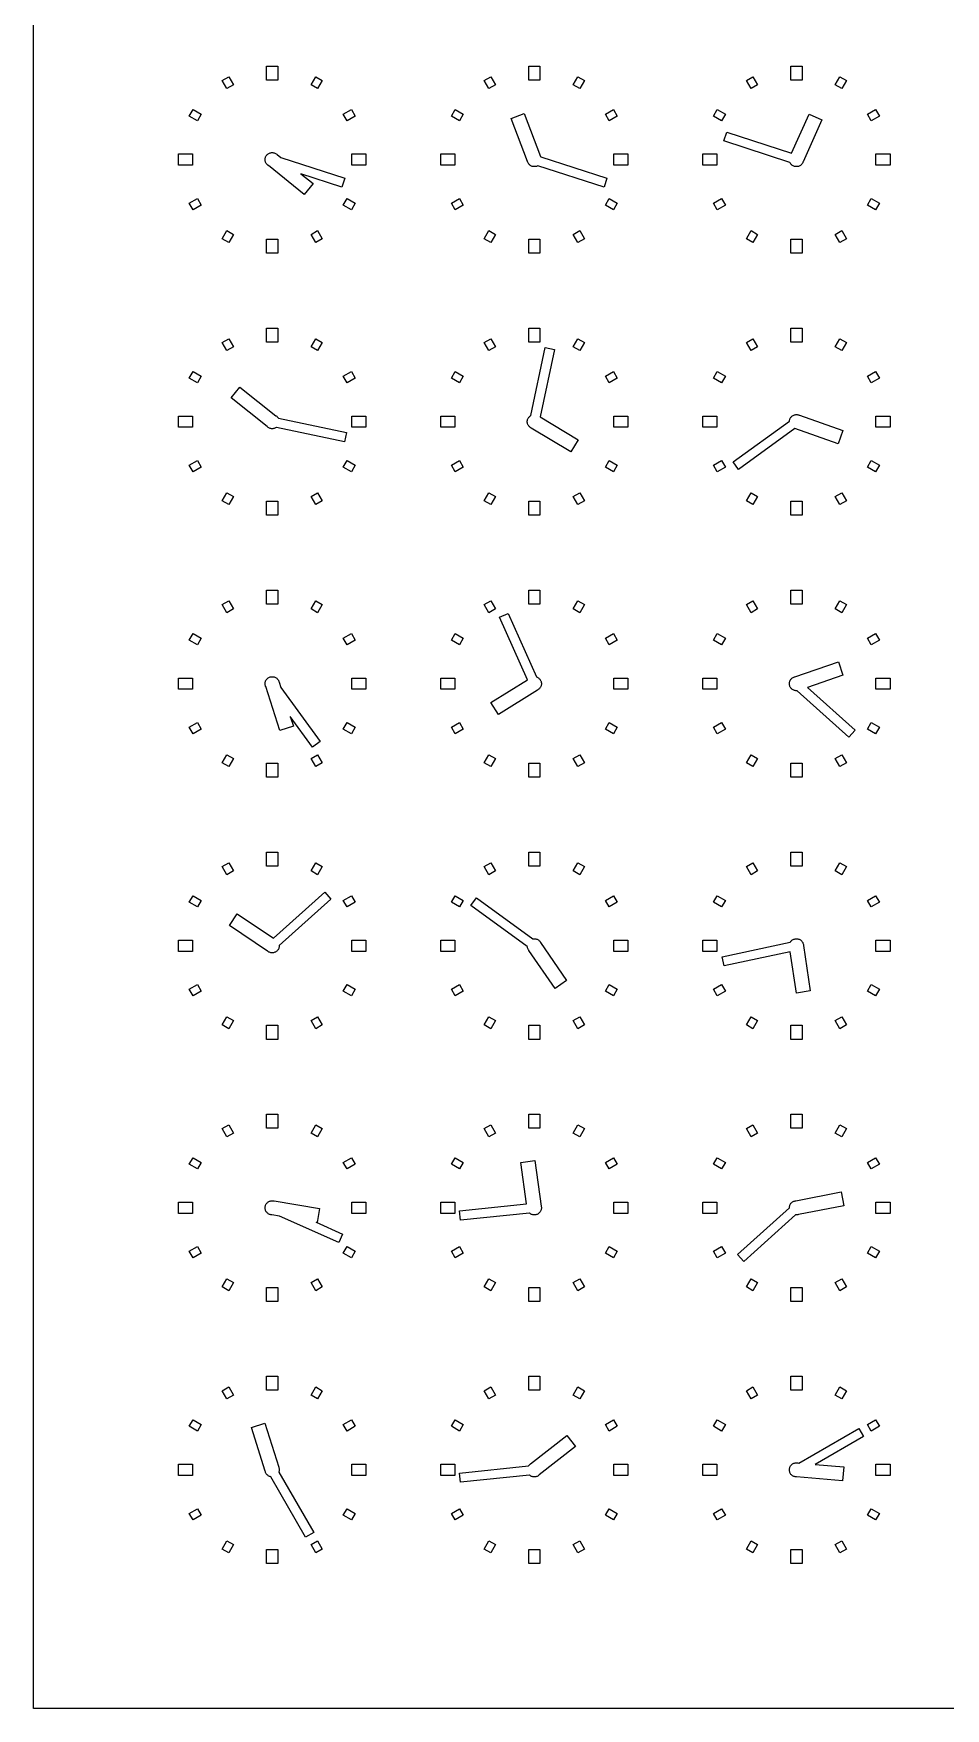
# Model space of a CAD drawing. Header units: millimetres. Extents: x -8 to 856, y -8 to 688.
# Drawn here: x -7.5 to 89.9, y -7.5 to 171.5 of the extents above; entities that cross this region are included whole.
import ezdxf

# ---------------------------------------------------------------- set-up
doc = ezdxf.new("R2010")
doc.units = ezdxf.units.MM

msp = doc.modelspace()

# ---------------------------------------------------------------- linework, layer by layer
for points in [[(-7.5, -7.5), (-7.5, 687.5), (855.5, 687.5), (855.5, -7.5)], [(13.85, 165.99), (13.15, 165.59), (12.65, 166.46), (13.35, 166.86), (13.85, 165.99)], [(18.6, 166.5), (17.4, 166.5), (17.4, 168), (18.6, 168), (18.6, 166.5)], [(22.85, 165.59), (22.15, 165.99), (22.65, 166.86), (23.35, 166.46), (22.85, 165.59)], [(41.85, 165.99), (41.15, 165.59), (40.65, 166.46), (41.35, 166.86), (41.85, 165.99)], [(46.6, 166.5), (45.4, 166.5), (45.4, 168), (46.6, 168), (46.6, 166.5)], [(50.85, 165.59), (50.15, 165.99), (50.65, 166.86), (51.35, 166.46), (50.85, 165.59)], [(69.85, 165.99), (69.15, 165.59), (68.65, 166.46), (69.35, 166.86), (69.85, 165.99)], [(74.6, 166.5), (73.4, 166.5), (73.4, 168), (74.6, 168), (74.6, 166.5)], [(78.85, 165.59), (78.15, 165.99), (78.65, 166.86), (79.35, 166.46), (78.85, 165.59)], [(10.41, 162.85), (10.01, 162.15), (9.14, 162.65), (9.54, 163.35), (10.41, 162.85)], [(25.99, 162.15), (25.59, 162.85), (26.46, 163.35), (26.86, 162.65), (25.99, 162.15)], [(38.41, 162.85), (38.01, 162.15), (37.14, 162.65), (37.54, 163.35), (38.41, 162.85)], [(46.36, 157.33), (46.29, 157.3), (46.22, 157.28), (46.15, 157.26), (46.07, 157.25), (46, 157.25), (45.93, 157.25), (45.85, 157.26), (45.78, 157.28), (45.71, 157.3), (45.64, 157.33), (45.58, 157.37), (45.52, 157.42), (45.47, 157.47), (45.42, 157.52), (45.37, 157.58), (45.33, 157.64), (45.3, 157.71), (45.28, 157.78), (45.27, 157.81), (43.51, 162.4), (44.91, 162.94), (46.67, 158.35), (46.69, 158.3), (53.76, 156), (53.45, 155.05), (46.38, 157.35), (46.36, 157.33)], [(53.99, 162.15), (53.59, 162.85), (54.46, 163.35), (54.86, 162.65), (53.99, 162.15)], [(66.41, 162.85), (66.01, 162.15), (65.14, 162.65), (65.54, 163.35), (66.41, 162.85)], [(74.7, 157.71), (74.67, 157.64), (74.63, 157.58), (74.58, 157.52), (74.53, 157.47), (74.48, 157.42), (74.42, 157.37), (74.36, 157.33), (74.29, 157.3), (74.22, 157.28), (74.15, 157.26), (74.07, 157.25), (74, 157.25), (73.93, 157.25), (73.85, 157.26), (73.78, 157.28), (73.71, 157.3), (73.64, 157.33), (73.58, 157.37), (73.52, 157.42), (73.47, 157.47), (73.42, 157.52), (73.37, 157.58), (73.33, 157.64), (73.31, 157.7), (66.24, 160), (66.55, 160.95), (73.49, 158.69), (75.35, 162.87), (76.72, 162.26), (74.72, 157.77), (74.7, 157.71)], [(81.99, 162.15), (81.59, 162.85), (82.46, 163.35), (82.86, 162.65), (81.99, 162.15)], [(9.5, 158.6), (9.5, 157.4), (8, 157.4), (8, 158.6), (9.5, 158.6)], [(17.58, 157.37), (17.52, 157.42), (17.47, 157.47), (17.42, 157.52), (17.37, 157.58), (17.33, 157.64), (17.3, 157.71), (17.28, 157.78), (17.26, 157.85), (17.25, 157.93), (17.25, 158), (17.25, 158.07), (17.26, 158.15), (17.28, 158.22), (17.3, 158.29), (17.33, 158.36), (17.37, 158.42), (17.42, 158.48), (17.47, 158.53), (17.52, 158.58), (17.58, 158.63), (17.64, 158.67), (17.71, 158.7), (17.78, 158.72), (17.85, 158.74), (17.93, 158.75), (18, 158.75), (18.07, 158.75), (18.15, 158.74), (18.22, 158.72), (18.29, 158.7), (18.36, 158.67), (18.42, 158.63), (18.48, 158.58), (18.53, 158.53), (18.54, 158.53), (18.91, 158.23), (25.76, 156), (25.45, 155.05), (21.07, 156.48), (22.36, 155.44), (21.41, 154.27), (17.59, 157.37), (17.58, 157.37)], [(26.5, 157.4), (26.5, 158.6), (28, 158.6), (28, 157.4), (26.5, 157.4)], [(37.5, 158.6), (37.5, 157.4), (36, 157.4), (36, 158.6), (37.5, 158.6)], [(54.5, 157.4), (54.5, 158.6), (56, 158.6), (56, 157.4), (54.5, 157.4)], [(65.5, 158.6), (65.5, 157.4), (64, 157.4), (64, 158.6), (65.5, 158.6)], [(82.5, 157.4), (82.5, 158.6), (84, 158.6), (84, 157.4), (82.5, 157.4)], [(10.01, 153.85), (10.41, 153.15), (9.54, 152.65), (9.14, 153.35), (10.01, 153.85)], [(25.59, 153.15), (25.99, 153.85), (26.86, 153.35), (26.46, 152.65), (25.59, 153.15)], [(38.01, 153.85), (38.41, 153.15), (37.54, 152.65), (37.14, 153.35), (38.01, 153.85)], [(53.59, 153.15), (53.99, 153.85), (54.86, 153.35), (54.46, 152.65), (53.59, 153.15)], [(66.01, 153.85), (66.41, 153.15), (65.54, 152.65), (65.14, 153.35), (66.01, 153.85)], [(81.59, 153.15), (81.99, 153.85), (82.86, 153.35), (82.46, 152.65), (81.59, 153.15)], [(13.15, 150.41), (13.85, 150.01), (13.35, 149.14), (12.65, 149.54), (13.15, 150.41)], [(22.15, 150.01), (22.85, 150.41), (23.35, 149.54), (22.65, 149.14), (22.15, 150.01)], [(40.65, 149.54), (41.15, 150.41), (41.85, 150.01), (41.35, 149.14), (40.65, 149.54)], [(50.15, 150.01), (50.85, 150.41), (51.35, 149.54), (50.65, 149.14), (50.15, 150.01)], [(68.65, 149.54), (69.15, 150.41), (69.85, 150.01), (69.35, 149.14), (68.65, 149.54)], [(78.15, 150.01), (78.85, 150.41), (79.35, 149.54), (78.65, 149.14), (78.15, 150.01)], [(17.4, 148), (17.4, 149.5), (18.6, 149.5), (18.6, 148), (17.4, 148)], [(45.4, 149.5), (46.6, 149.5), (46.6, 148), (45.4, 148), (45.4, 149.5)], [(73.4, 149.5), (74.6, 149.5), (74.6, 148), (73.4, 148), (73.4, 149.5)], [(18.6, 138.5), (17.4, 138.5), (17.4, 140), (18.6, 140), (18.6, 138.5)], [(46.6, 138.5), (45.4, 138.5), (45.4, 140), (46.6, 140), (46.6, 138.5)], [(74.6, 138.5), (73.4, 138.5), (73.4, 140), (74.6, 140), (74.6, 138.5)], [(13.85, 137.99), (13.15, 137.59), (12.65, 138.46), (13.35, 138.86), (13.85, 137.99)], [(22.85, 137.59), (22.15, 137.99), (22.65, 138.86), (23.35, 138.46), (22.85, 137.59)], [(41.85, 137.99), (41.15, 137.59), (40.65, 138.46), (41.35, 138.86), (41.85, 137.99)], [(45.64, 129.33), (45.58, 129.37), (45.52, 129.42), (45.47, 129.47), (45.42, 129.52), (45.37, 129.58), (45.33, 129.64), (45.3, 129.71), (45.28, 129.78), (45.26, 129.85), (45.25, 129.93), (45.24, 130), (45.25, 130.07), (45.26, 130.15), (45.28, 130.22), (45.3, 130.29), (45.33, 130.36), (45.37, 130.42), (45.42, 130.48), (45.47, 130.53), (45.52, 130.58), (45.58, 130.63), (45.63, 130.66), (47.17, 137.93), (48.15, 137.72), (46.62, 130.5), (50.67, 128.07), (49.9, 126.78), (45.68, 129.32), (45.64, 129.33)], [(50.85, 137.59), (50.15, 137.99), (50.65, 138.86), (51.35, 138.46), (50.85, 137.59)], [(69.85, 137.99), (69.15, 137.59), (68.65, 138.46), (69.35, 138.86), (69.85, 137.99)], [(78.85, 137.59), (78.15, 137.99), (78.65, 138.86), (79.35, 138.46), (78.85, 137.59)], [(10.41, 134.85), (10.01, 134.15), (9.14, 134.65), (9.54, 135.35), (10.41, 134.85)], [(25.99, 134.15), (25.59, 134.85), (26.46, 135.35), (26.86, 134.65), (25.99, 134.15)], [(38.41, 134.85), (38.01, 134.15), (37.14, 134.65), (37.54, 135.35), (38.41, 134.85)], [(53.99, 134.15), (53.59, 134.85), (54.46, 135.35), (54.86, 134.65), (53.99, 134.15)], [(66.41, 134.85), (66.01, 134.15), (65.14, 134.65), (65.54, 135.35), (66.41, 134.85)], [(81.99, 134.15), (81.59, 134.85), (82.46, 135.35), (82.86, 134.65), (81.99, 134.15)], [(18.42, 129.37), (18.36, 129.33), (18.29, 129.3), (18.22, 129.28), (18.15, 129.26), (18.07, 129.25), (18, 129.25), (17.93, 129.25), (17.85, 129.26), (17.78, 129.28), (17.71, 129.3), (17.64, 129.33), (17.58, 129.37), (17.52, 129.42), (17.47, 129.47), (17.47, 129.47), (13.62, 132.53), (14.55, 133.7), (18.4, 130.64), (18.42, 130.63), (18.48, 130.58), (18.53, 130.53), (18.58, 130.48), (18.63, 130.42), (18.66, 130.37), (25.93, 128.83), (25.72, 127.85), (18.45, 129.39), (18.42, 129.37)], [(73.25, 130.07), (73.25, 130.07), (73.26, 130.15), (73.28, 130.22), (73.3, 130.29), (73.33, 130.36), (73.37, 130.42), (73.42, 130.48), (73.47, 130.53), (73.52, 130.58), (73.58, 130.63), (73.64, 130.67), (73.71, 130.7), (73.78, 130.72), (73.85, 130.74), (73.93, 130.75), (74, 130.75), (74.07, 130.75), (74.15, 130.74), (74.22, 130.72), (74.29, 130.7), (74.32, 130.68), (78.96, 129.04), (78.46, 127.62), (73.84, 129.26), (67.82, 124.89), (67.23, 125.7), (73.25, 130.07)], [(9.5, 130.6), (9.5, 129.4), (8, 129.4), (8, 130.6), (9.5, 130.6)], [(26.5, 129.4), (26.5, 130.6), (28, 130.6), (28, 129.4), (26.5, 129.4)], [(37.5, 130.6), (37.5, 129.4), (36, 129.4), (36, 130.6), (37.5, 130.6)], [(54.5, 129.4), (54.5, 130.6), (56, 130.6), (56, 129.4), (54.5, 129.4)], [(65.5, 130.6), (65.5, 129.4), (64, 129.4), (64, 130.6), (65.5, 130.6)], [(82.5, 129.4), (82.5, 130.6), (84, 130.6), (84, 129.4), (82.5, 129.4)], [(10.01, 125.85), (10.41, 125.15), (9.54, 124.65), (9.14, 125.35), (10.01, 125.85)], [(25.59, 125.15), (25.99, 125.85), (26.86, 125.35), (26.46, 124.65), (25.59, 125.15)], [(38.01, 125.85), (38.41, 125.15), (37.54, 124.65), (37.14, 125.35), (38.01, 125.85)], [(53.59, 125.15), (53.99, 125.85), (54.86, 125.35), (54.46, 124.65), (53.59, 125.15)], [(66.01, 125.85), (66.41, 125.15), (65.54, 124.65), (65.14, 125.35), (66.01, 125.85)], [(81.59, 125.15), (81.99, 125.85), (82.86, 125.35), (82.46, 124.65), (81.59, 125.15)], [(12.65, 121.54), (13.15, 122.41), (13.85, 122.01), (13.35, 121.14), (12.65, 121.54)], [(22.15, 122.01), (22.85, 122.41), (23.35, 121.54), (22.65, 121.14), (22.15, 122.01)], [(41.15, 122.41), (41.85, 122.01), (41.35, 121.14), (40.65, 121.54), (41.15, 122.41)], [(50.15, 122.01), (50.85, 122.41), (51.35, 121.54), (50.65, 121.14), (50.15, 122.01)], [(68.65, 121.54), (69.15, 122.41), (69.85, 122.01), (69.35, 121.14), (68.65, 121.54)], [(78.15, 122.01), (78.85, 122.41), (79.35, 121.54), (78.65, 121.14), (78.15, 122.01)], [(17.4, 121.5), (18.6, 121.5), (18.6, 120), (17.4, 120), (17.4, 121.5)], [(45.4, 120), (45.4, 121.5), (46.6, 121.5), (46.6, 120), (45.4, 120)], [(73.4, 121.5), (74.6, 121.5), (74.6, 120), (73.4, 120), (73.4, 121.5)], [(18.6, 110.5), (17.4, 110.5), (17.4, 112), (18.6, 112), (18.6, 110.5)], [(46.6, 110.5), (45.4, 110.5), (45.4, 112), (46.6, 112), (46.6, 110.5)], [(74.6, 110.5), (73.4, 110.5), (73.4, 112), (74.6, 112), (74.6, 110.5)], [(13.85, 109.99), (13.15, 109.59), (12.65, 110.46), (13.35, 110.86), (13.85, 109.99)], [(22.85, 109.59), (22.15, 109.99), (22.65, 110.86), (23.35, 110.46), (22.85, 109.59)], [(41.85, 109.99), (41.15, 109.59), (40.65, 110.46), (41.35, 110.86), (41.85, 109.99)], [(45.26, 102.42), (42.29, 109.1), (43.2, 109.51), (46.23, 102.72), (46.29, 102.7), (46.36, 102.67), (46.42, 102.63), (46.48, 102.58), (46.53, 102.53), (46.58, 102.48), (46.63, 102.42), (46.67, 102.36), (46.7, 102.29), (46.72, 102.22), (46.74, 102.15), (46.75, 102.07), (46.76, 102), (46.75, 101.93), (46.74, 101.85), (46.72, 101.78), (46.7, 101.71), (46.67, 101.64), (46.63, 101.58), (46.58, 101.52), (46.53, 101.47), (46.48, 101.42), (46.42, 101.37), (46.36, 101.33), (46.33, 101.32), (42.16, 98.71), (41.36, 99.99), (45.26, 102.42)], [(50.85, 109.59), (50.15, 109.99), (50.65, 110.86), (51.35, 110.46), (50.85, 109.59)], [(69.85, 109.99), (69.15, 109.59), (68.65, 110.46), (69.35, 110.86), (69.85, 109.99)], [(78.85, 109.59), (78.15, 109.99), (78.65, 110.86), (79.35, 110.46), (78.85, 109.59)], [(10.41, 106.85), (10.01, 106.15), (9.14, 106.65), (9.54, 107.35), (10.41, 106.85)], [(25.99, 106.15), (25.59, 106.85), (26.46, 107.35), (26.86, 106.65), (25.99, 106.15)], [(38.41, 106.85), (38.01, 106.15), (37.14, 106.65), (37.54, 107.35), (38.41, 106.85)], [(53.99, 106.15), (53.59, 106.85), (54.46, 107.35), (54.86, 106.65), (53.99, 106.15)], [(66.41, 106.85), (66.01, 106.15), (65.14, 106.65), (65.54, 107.35), (66.41, 106.85)], [(81.99, 106.15), (81.59, 106.85), (82.46, 107.35), (82.86, 106.65), (81.99, 106.15)], [(74.07, 101.25), (74, 101.25), (73.93, 101.25), (73.85, 101.26), (73.78, 101.28), (73.71, 101.3), (73.64, 101.33), (73.58, 101.37), (73.52, 101.42), (73.47, 101.47), (73.42, 101.52), (73.37, 101.58), (73.33, 101.64), (73.3, 101.71), (73.28, 101.78), (73.26, 101.85), (73.25, 101.93), (73.25, 102), (73.25, 102.07), (73.26, 102.15), (73.28, 102.22), (73.3, 102.29), (73.33, 102.36), (73.37, 102.42), (73.42, 102.48), (73.47, 102.53), (73.52, 102.58), (73.58, 102.63), (73.64, 102.67), (73.71, 102.7), (73.78, 102.72), (73.83, 102.74), (78.48, 104.34), (78.97, 102.92), (75.18, 101.61), (80.28, 97.02), (79.61, 96.28), (74.09, 101.25), (74.07, 101.25)], [(9.5, 102.6), (9.5, 101.4), (8, 101.4), (8, 102.6), (9.5, 102.6)], [(17.3, 101.71), (17.28, 101.78), (17.26, 101.85), (17.25, 101.93), (17.25, 102), (17.25, 102.07), (17.26, 102.15), (17.28, 102.22), (17.3, 102.29), (17.33, 102.36), (17.37, 102.42), (17.42, 102.48), (17.47, 102.53), (17.52, 102.58), (17.58, 102.63), (17.64, 102.67), (17.71, 102.7), (17.78, 102.72), (17.85, 102.74), (17.93, 102.75), (18, 102.75), (18.07, 102.75), (18.15, 102.74), (18.22, 102.72), (18.29, 102.7), (18.36, 102.67), (18.42, 102.63), (18.48, 102.58), (18.53, 102.53), (18.58, 102.48), (18.63, 102.42), (18.67, 102.36), (18.7, 102.29), (18.72, 102.22), (18.74, 102.15), (18.93, 101.58), (23.11, 95.82), (22.3, 95.23), (19.93, 98.5), (20.26, 97.48), (18.83, 97.01), (17.31, 101.69), (17.3, 101.71)], [(26.5, 101.4), (26.5, 102.6), (28, 102.6), (28, 101.4), (26.5, 101.4)], [(37.5, 102.6), (37.5, 101.4), (36, 101.4), (36, 102.6), (37.5, 102.6)], [(54.5, 101.4), (54.5, 102.6), (56, 102.6), (56, 101.4), (54.5, 101.4)], [(65.5, 102.6), (65.5, 101.4), (64, 101.4), (64, 102.6), (65.5, 102.6)], [(82.5, 101.4), (82.5, 102.6), (84, 102.6), (84, 101.4), (82.5, 101.4)], [(10.01, 97.85), (10.41, 97.15), (9.54, 96.65), (9.14, 97.35), (10.01, 97.85)], [(25.59, 97.15), (25.99, 97.85), (26.86, 97.35), (26.46, 96.65), (25.59, 97.15)], [(38.01, 97.85), (38.41, 97.15), (37.54, 96.65), (37.14, 97.35), (38.01, 97.85)], [(53.59, 97.15), (53.99, 97.85), (54.86, 97.35), (54.46, 96.65), (53.59, 97.15)], [(66.01, 97.85), (66.41, 97.15), (65.54, 96.65), (65.14, 97.35), (66.01, 97.85)], [(81.59, 97.15), (81.99, 97.85), (82.86, 97.35), (82.46, 96.65), (81.59, 97.15)], [(13.15, 94.41), (13.85, 94.01), (13.35, 93.14), (12.65, 93.54), (13.15, 94.41)], [(17.4, 92), (17.4, 93.5), (18.6, 93.5), (18.6, 92), (17.4, 92)], [(22.15, 94.01), (22.85, 94.41), (23.35, 93.54), (22.65, 93.14), (22.15, 94.01)], [(40.65, 93.54), (41.15, 94.41), (41.85, 94.01), (41.35, 93.14), (40.65, 93.54)], [(45.4, 93.5), (46.6, 93.5), (46.6, 92), (45.4, 92), (45.4, 93.5)], [(50.15, 94.01), (50.85, 94.41), (51.35, 93.54), (50.65, 93.14), (50.15, 94.01)], [(69.15, 94.41), (69.85, 94.01), (69.35, 93.14), (68.65, 93.54), (69.15, 94.41)], [(73.4, 92), (73.4, 93.5), (74.6, 93.5), (74.6, 92), (73.4, 92)], [(78.15, 94.01), (78.85, 94.41), (79.35, 93.54), (78.65, 93.14), (78.15, 94.01)], [(13.85, 81.99), (13.15, 81.59), (12.65, 82.46), (13.35, 82.86), (13.85, 81.99)], [(18.6, 82.5), (17.4, 82.5), (17.4, 84), (18.6, 84), (18.6, 82.5)], [(22.85, 81.59), (22.15, 81.99), (22.65, 82.86), (23.35, 82.46), (22.85, 81.59)], [(41.85, 81.99), (41.15, 81.59), (40.65, 82.46), (41.35, 82.86), (41.85, 81.99)], [(46.6, 82.5), (45.4, 82.5), (45.4, 84), (46.6, 84), (46.6, 82.5)], [(50.85, 81.59), (50.15, 81.99), (50.65, 82.86), (51.35, 82.46), (50.85, 81.59)], [(69.85, 81.99), (69.15, 81.59), (68.65, 82.46), (69.35, 82.86), (69.85, 81.99)], [(74.6, 82.5), (73.4, 82.5), (73.4, 84), (74.6, 84), (74.6, 82.5)], [(78.85, 81.59), (78.15, 81.99), (78.65, 82.86), (79.35, 82.46), (78.85, 81.59)], [(10.41, 78.85), (10.01, 78.15), (9.14, 78.65), (9.54, 79.35), (10.41, 78.85)], [(18.7, 73.71), (18.67, 73.64), (18.63, 73.58), (18.58, 73.52), (18.53, 73.47), (18.48, 73.42), (18.42, 73.37), (18.36, 73.33), (18.29, 73.3), (18.22, 73.28), (18.15, 73.26), (18.07, 73.25), (18, 73.25), (17.93, 73.25), (17.85, 73.26), (17.78, 73.28), (17.71, 73.3), (17.64, 73.33), (17.58, 73.37), (17.52, 73.42), (17.51, 73.42), (13.44, 76.17), (14.27, 77.42), (18.15, 74.81), (23.61, 79.72), (24.28, 78.98), (18.75, 74.01), (18.75, 74), (18.75, 73.93), (18.74, 73.85), (18.72, 73.78), (18.7, 73.71)], [(25.99, 78.15), (25.59, 78.85), (26.46, 79.35), (26.86, 78.65), (25.99, 78.15)], [(38.41, 78.85), (38.01, 78.15), (37.14, 78.65), (37.54, 79.35), (38.41, 78.85)], [(45.42, 73.52), (45.37, 73.58), (45.33, 73.64), (45.3, 73.71), (45.28, 73.78), (45.26, 73.85), (45.25, 73.93), (45.25, 73.93), (39.23, 78.3), (39.82, 79.11), (45.84, 74.74), (45.85, 74.74), (45.93, 74.75), (46, 74.75), (46.07, 74.75), (46.15, 74.74), (46.22, 74.72), (46.29, 74.7), (46.36, 74.67), (46.42, 74.63), (46.48, 74.58), (46.53, 74.53), (46.58, 74.48), (46.63, 74.42), (46.67, 74.36), (46.67, 74.35), (49.45, 70.3), (48.21, 69.45), (45.43, 73.51), (45.42, 73.52)], [(53.99, 78.15), (53.59, 78.85), (54.46, 79.35), (54.86, 78.65), (53.99, 78.15)], [(66.41, 78.85), (66.01, 78.15), (65.14, 78.65), (65.54, 79.35), (66.41, 78.85)], [(81.99, 78.15), (81.59, 78.85), (82.46, 79.35), (82.86, 78.65), (81.99, 78.15)], [(9.5, 74.6), (9.5, 73.4), (8, 73.4), (8, 74.6), (9.5, 74.6)], [(26.5, 73.4), (26.5, 74.6), (28, 74.6), (28, 73.4), (26.5, 73.4)], [(37.5, 74.6), (37.5, 73.4), (36, 73.4), (36, 74.6), (37.5, 74.6)], [(54.5, 73.4), (54.5, 74.6), (56, 74.6), (56, 73.4), (54.5, 73.4)], [(65.5, 74.6), (65.5, 73.4), (64, 73.4), (64, 74.6), (65.5, 74.6)], [(73.34, 74.37), (73.37, 74.42), (73.42, 74.48), (73.47, 74.53), (73.52, 74.58), (73.58, 74.63), (73.64, 74.67), (73.71, 74.7), (73.78, 74.72), (73.85, 74.74), (73.93, 74.75), (74, 74.75), (74.07, 74.75), (74.15, 74.74), (74.22, 74.72), (74.29, 74.7), (74.36, 74.67), (74.42, 74.63), (74.48, 74.58), (74.53, 74.53), (74.58, 74.48), (74.63, 74.42), (74.67, 74.36), (74.7, 74.29), (74.72, 74.22), (74.74, 74.15), (74.75, 74.07), (74.75, 74.03), (75.48, 69.17), (74, 68.94), (73.34, 73.35), (66.28, 71.85), (66.07, 72.83), (73.34, 74.37)], [(82.5, 73.4), (82.5, 74.6), (84, 74.6), (84, 73.4), (82.5, 73.4)], [(10.01, 69.85), (10.41, 69.15), (9.54, 68.65), (9.14, 69.35), (10.01, 69.85)], [(25.59, 69.15), (25.99, 69.85), (26.86, 69.35), (26.46, 68.65), (25.59, 69.15)], [(38.01, 69.85), (38.41, 69.15), (37.54, 68.65), (37.14, 69.35), (38.01, 69.85)], [(53.59, 69.15), (53.99, 69.85), (54.86, 69.35), (54.46, 68.65), (53.59, 69.15)], [(66.01, 69.85), (66.41, 69.15), (65.54, 68.65), (65.14, 69.35), (66.01, 69.85)], [(81.59, 69.15), (81.99, 69.85), (82.86, 69.35), (82.46, 68.65), (81.59, 69.15)], [(12.65, 65.54), (13.15, 66.41), (13.85, 66.01), (13.35, 65.14), (12.65, 65.54)], [(22.15, 66.01), (22.85, 66.41), (23.35, 65.54), (22.65, 65.14), (22.15, 66.01)], [(40.65, 65.54), (41.15, 66.41), (41.85, 66.01), (41.35, 65.14), (40.65, 65.54)], [(50.15, 66.01), (50.85, 66.41), (51.35, 65.54), (50.65, 65.14), (50.15, 66.01)], [(68.65, 65.54), (69.15, 66.41), (69.85, 66.01), (69.35, 65.14), (68.65, 65.54)], [(78.15, 66.01), (78.85, 66.41), (79.35, 65.54), (78.65, 65.14), (78.15, 66.01)], [(17.4, 65.5), (18.6, 65.5), (18.6, 64), (17.4, 64), (17.4, 65.5)], [(45.4, 65.5), (46.6, 65.5), (46.6, 64), (45.4, 64), (45.4, 65.5)], [(73.4, 65.5), (74.6, 65.5), (74.6, 64), (73.4, 64), (73.4, 65.5)], [(18.6, 54.5), (17.4, 54.5), (17.4, 56), (18.6, 56), (18.6, 54.5)], [(46.6, 54.5), (45.4, 54.5), (45.4, 56), (46.6, 56), (46.6, 54.5)], [(74.6, 54.5), (73.4, 54.5), (73.4, 56), (74.6, 56), (74.6, 54.5)], [(13.85, 53.99), (13.15, 53.59), (12.65, 54.46), (13.35, 54.86), (13.85, 53.99)], [(22.85, 53.59), (22.15, 53.99), (22.65, 54.86), (23.35, 54.46), (22.85, 53.59)], [(41.85, 53.99), (41.15, 53.59), (40.65, 54.46), (41.35, 54.86), (41.85, 53.99)], [(50.85, 53.59), (50.15, 53.99), (50.65, 54.86), (51.35, 54.46), (50.85, 53.59)], [(69.85, 53.99), (69.15, 53.59), (68.65, 54.46), (69.35, 54.86), (69.85, 53.99)], [(78.85, 53.59), (78.15, 53.99), (78.65, 54.86), (79.35, 54.46), (78.85, 53.59)], [(10.41, 50.85), (10.01, 50.15), (9.14, 50.65), (9.54, 51.35), (10.41, 50.85)], [(25.99, 50.15), (25.59, 50.85), (26.46, 51.35), (26.86, 50.65), (25.99, 50.15)], [(38.41, 50.85), (38.01, 50.15), (37.14, 50.65), (37.54, 51.35), (38.41, 50.85)], [(45.18, 46.42), (44.56, 50.85), (46.05, 51.06), (46.73, 46.18), (46.74, 46.15), (46.75, 46.07), (46.76, 46), (46.75, 45.93), (46.74, 45.85), (46.72, 45.78), (46.7, 45.71), (46.67, 45.64), (46.63, 45.58), (46.58, 45.52), (46.53, 45.47), (46.48, 45.42), (46.42, 45.37), (46.36, 45.33), (46.29, 45.3), (46.22, 45.28), (46.15, 45.26), (46.07, 45.25), (46, 45.24), (45.93, 45.25), (45.85, 45.26), (45.78, 45.28), (45.71, 45.3), (45.64, 45.33), (45.58, 45.37), (45.52, 45.42), (45.49, 45.44), (38.1, 44.67), (37.99, 45.66), (45.18, 46.42)], [(53.99, 50.15), (53.59, 50.85), (54.46, 51.35), (54.86, 50.65), (53.99, 50.15)], [(66.41, 50.85), (66.01, 50.15), (65.14, 50.65), (65.54, 51.35), (66.41, 50.85)], [(81.99, 50.15), (81.59, 50.85), (82.46, 51.35), (82.86, 50.65), (81.99, 50.15)], [(9.5, 46.6), (9.5, 45.4), (8, 45.4), (8, 46.6), (9.5, 46.6)], [(17.93, 45.25), (17.85, 45.26), (17.78, 45.28), (17.71, 45.3), (17.64, 45.33), (17.58, 45.37), (17.52, 45.42), (17.47, 45.47), (17.42, 45.52), (17.37, 45.58), (17.33, 45.64), (17.3, 45.71), (17.28, 45.78), (17.26, 45.85), (17.25, 45.93), (17.25, 46), (17.25, 46.07), (17.26, 46.15), (17.28, 46.22), (17.3, 46.29), (17.33, 46.36), (17.37, 46.42), (17.42, 46.48), (17.47, 46.53), (17.52, 46.58), (17.58, 46.63), (17.64, 46.67), (17.71, 46.7), (17.78, 46.72), (17.85, 46.74), (17.93, 46.75), (18, 46.76), (18.07, 46.75), (18.15, 46.74), (18.2, 46.73), (23.06, 45.91), (22.81, 44.44), (22.71, 44.45), (25.51, 43.2), (25.1, 42.29), (18.77, 45.11), (17.95, 45.25), (17.93, 45.25)], [(26.5, 45.4), (26.5, 46.6), (28, 46.6), (28, 45.4), (26.5, 45.4)], [(37.5, 46.6), (37.5, 45.4), (36, 45.4), (36, 46.6), (37.5, 46.6)], [(54.5, 45.4), (54.5, 46.6), (56, 46.6), (56, 45.4), (54.5, 45.4)], [(65.5, 46.6), (65.5, 45.4), (64, 45.4), (64, 46.6), (65.5, 46.6)], [(73.25, 45.99), (73.25, 46), (73.25, 46.07), (73.26, 46.15), (73.28, 46.22), (73.3, 46.29), (73.33, 46.36), (73.37, 46.42), (73.42, 46.48), (73.47, 46.53), (73.52, 46.58), (73.58, 46.63), (73.64, 46.67), (73.71, 46.7), (73.78, 46.72), (73.85, 46.74), (73.93, 46.75), (73.94, 46.75), (78.77, 47.69), (79.05, 46.22), (74.23, 45.28), (74.22, 45.28), (74.15, 45.26), (74.07, 45.25), (74, 45.24), (73.93, 45.25), (73.91, 45.25), (68.39, 40.28), (67.72, 41.02), (73.25, 45.99)], [(82.5, 45.4), (82.5, 46.6), (84, 46.6), (84, 45.4), (82.5, 45.4)], [(10.01, 41.85), (10.41, 41.15), (9.54, 40.65), (9.14, 41.35), (10.01, 41.85)], [(25.59, 41.15), (25.99, 41.85), (26.86, 41.35), (26.46, 40.65), (25.59, 41.15)], [(38.01, 41.85), (38.41, 41.15), (37.54, 40.65), (37.14, 41.35), (38.01, 41.85)], [(53.59, 41.15), (53.99, 41.85), (54.86, 41.35), (54.46, 40.65), (53.59, 41.15)], [(66.01, 41.85), (66.41, 41.15), (65.54, 40.65), (65.14, 41.35), (66.01, 41.85)], [(81.59, 41.15), (81.99, 41.85), (82.86, 41.35), (82.46, 40.65), (81.59, 41.15)], [(13.15, 38.41), (13.85, 38.01), (13.35, 37.14), (12.65, 37.54), (13.15, 38.41)], [(22.15, 38.01), (22.85, 38.41), (23.35, 37.54), (22.65, 37.14), (22.15, 38.01)], [(40.65, 37.54), (41.15, 38.41), (41.85, 38.01), (41.35, 37.14), (40.65, 37.54)], [(50.15, 38.01), (50.85, 38.41), (51.35, 37.54), (50.65, 37.14), (50.15, 38.01)], [(68.65, 37.54), (69.15, 38.41), (69.85, 38.01), (69.35, 37.14), (68.65, 37.54)], [(78.15, 38.01), (78.85, 38.41), (79.35, 37.54), (78.65, 37.14), (78.15, 38.01)], [(17.4, 36), (17.4, 37.5), (18.6, 37.5), (18.6, 36), (17.4, 36)], [(45.4, 37.5), (46.6, 37.5), (46.6, 36), (45.4, 36), (45.4, 37.5)], [(73.4, 37.5), (74.6, 37.5), (74.6, 36), (73.4, 36), (73.4, 37.5)], [(13.85, 25.99), (13.15, 25.59), (12.65, 26.46), (13.35, 26.86), (13.85, 25.99)], [(18.6, 26.5), (17.4, 26.5), (17.4, 28), (18.6, 28), (18.6, 26.5)], [(22.85, 25.59), (22.15, 25.99), (22.65, 26.86), (23.35, 26.46), (22.85, 25.59)], [(41.85, 25.99), (41.15, 25.59), (40.65, 26.46), (41.35, 26.86), (41.85, 25.99)], [(46.6, 26.5), (45.4, 26.5), (45.4, 28), (46.6, 28), (46.6, 26.5)], [(50.85, 25.59), (50.15, 25.99), (50.65, 26.86), (51.35, 26.46), (50.85, 25.59)], [(69.85, 25.99), (69.15, 25.59), (68.65, 26.46), (69.35, 26.86), (69.85, 25.99)], [(74.6, 26.5), (73.4, 26.5), (73.4, 28), (74.6, 28), (74.6, 26.5)], [(78.85, 25.59), (78.15, 25.99), (78.65, 26.86), (79.35, 26.46), (78.85, 25.59)], [(10.41, 22.85), (10.01, 22.15), (9.14, 22.65), (9.54, 23.35), (10.41, 22.85)], [(25.99, 22.15), (25.59, 22.85), (26.46, 23.35), (26.86, 22.65), (25.99, 22.15)], [(38.41, 22.85), (38.01, 22.15), (37.14, 22.65), (37.54, 23.35), (38.41, 22.85)], [(53.99, 22.15), (53.59, 22.85), (54.46, 23.35), (54.86, 22.65), (53.99, 22.15)], [(66.41, 22.85), (66.01, 22.15), (65.14, 22.65), (65.54, 23.35), (66.41, 22.85)], [(81.99, 22.15), (81.59, 22.85), (82.46, 23.35), (82.86, 22.65), (81.99, 22.15)], [(18.72, 17.76), (22.43, 11.32), (21.57, 10.82), (17.85, 17.26), (17.78, 17.28), (17.71, 17.3), (17.64, 17.33), (17.58, 17.37), (17.52, 17.42), (17.47, 17.47), (17.42, 17.52), (17.37, 17.58), (17.33, 17.64), (17.3, 17.71), (17.28, 17.78), (17.26, 17.85), (17.26, 17.86), (15.78, 22.54), (17.21, 22.99), (18.69, 18.3), (18.7, 18.29), (18.72, 18.22), (18.74, 18.15), (18.75, 18.07), (18.75, 18), (18.75, 17.93), (18.74, 17.85), (18.72, 17.78), (18.72, 17.76)], [(45.39, 18.44), (45.42, 18.48), (45.47, 18.53), (45.52, 18.58), (45.58, 18.63), (45.6, 18.64), (49.48, 21.67), (50.4, 20.49), (46.53, 17.46), (46.48, 17.42), (46.42, 17.37), (46.36, 17.33), (46.29, 17.3), (46.22, 17.28), (46.15, 17.26), (46.07, 17.25), (46, 17.25), (45.93, 17.25), (45.85, 17.26), (45.78, 17.28), (45.71, 17.3), (45.64, 17.33), (45.58, 17.37), (45.52, 17.42), (45.49, 17.44), (38.1, 16.67), (37.99, 17.66), (45.39, 18.44)], [(74, 17.25), (73.93, 17.25), (73.85, 17.26), (73.78, 17.28), (73.71, 17.3), (73.64, 17.33), (73.58, 17.37), (73.52, 17.42), (73.47, 17.47), (73.42, 17.52), (73.37, 17.58), (73.33, 17.64), (73.3, 17.71), (73.28, 17.78), (73.26, 17.85), (73.25, 17.93), (73.25, 18), (73.25, 18.07), (73.26, 18.15), (73.28, 18.22), (73.3, 18.29), (73.33, 18.36), (73.37, 18.42), (73.42, 18.48), (73.47, 18.53), (73.52, 18.58), (73.58, 18.63), (73.64, 18.67), (73.71, 18.7), (73.78, 18.72), (73.85, 18.74), (73.93, 18.75), (74, 18.75), (74.07, 18.75), (74.15, 18.74), (74.15, 18.74), (74.26, 18.73), (80.68, 22.43), (81.18, 21.57), (76, 18.58), (79.05, 18.31), (78.92, 16.82), (74.02, 17.25), (74, 17.25)], [(9.5, 18.6), (9.5, 17.4), (8, 17.4), (8, 18.6), (9.5, 18.6)], [(26.5, 17.4), (26.5, 18.6), (28, 18.6), (28, 17.4), (26.5, 17.4)], [(37.5, 18.6), (37.5, 17.4), (36, 17.4), (36, 18.6), (37.5, 18.6)], [(54.5, 17.4), (54.5, 18.6), (56, 18.6), (56, 17.4), (54.5, 17.4)], [(65.5, 18.6), (65.5, 17.4), (64, 17.4), (64, 18.6), (65.5, 18.6)], [(82.5, 17.4), (82.5, 18.6), (84, 18.6), (84, 17.4), (82.5, 17.4)], [(10.01, 13.85), (10.41, 13.15), (9.54, 12.65), (9.14, 13.35), (10.01, 13.85)], [(25.59, 13.15), (25.99, 13.85), (26.86, 13.35), (26.46, 12.65), (25.59, 13.15)], [(38.01, 13.85), (38.41, 13.15), (37.54, 12.65), (37.14, 13.35), (38.01, 13.85)], [(53.59, 13.15), (53.99, 13.85), (54.86, 13.35), (54.46, 12.65), (53.59, 13.15)], [(66.01, 13.85), (66.41, 13.15), (65.54, 12.65), (65.14, 13.35), (66.01, 13.85)], [(81.59, 13.15), (81.99, 13.85), (82.86, 13.35), (82.46, 12.65), (81.59, 13.15)], [(12.65, 9.54), (13.15, 10.41), (13.85, 10.01), (13.35, 9.14), (12.65, 9.54)], [(17.4, 9.5), (18.6, 9.5), (18.6, 8), (17.4, 8), (17.4, 9.5)], [(22.15, 10.01), (22.85, 10.41), (23.35, 9.54), (22.65, 9.14), (22.15, 10.01)], [(40.65, 9.54), (41.15, 10.41), (41.85, 10.01), (41.35, 9.14), (40.65, 9.54)], [(45.4, 9.5), (46.6, 9.5), (46.6, 8), (45.4, 8), (45.4, 9.5)], [(50.15, 10.01), (50.85, 10.41), (51.35, 9.54), (50.65, 9.14), (50.15, 10.01)], [(69.15, 10.41), (69.85, 10.01), (69.35, 9.14), (68.65, 9.54), (69.15, 10.41)], [(73.4, 8), (73.4, 9.5), (74.6, 9.5), (74.6, 8), (73.4, 8)], [(78.15, 10.01), (78.85, 10.41), (79.35, 9.54), (78.65, 9.14), (78.15, 10.01)]]:
    msp.add_lwpolyline(points, close=True)

doc.saveas('drawing.dxf')
